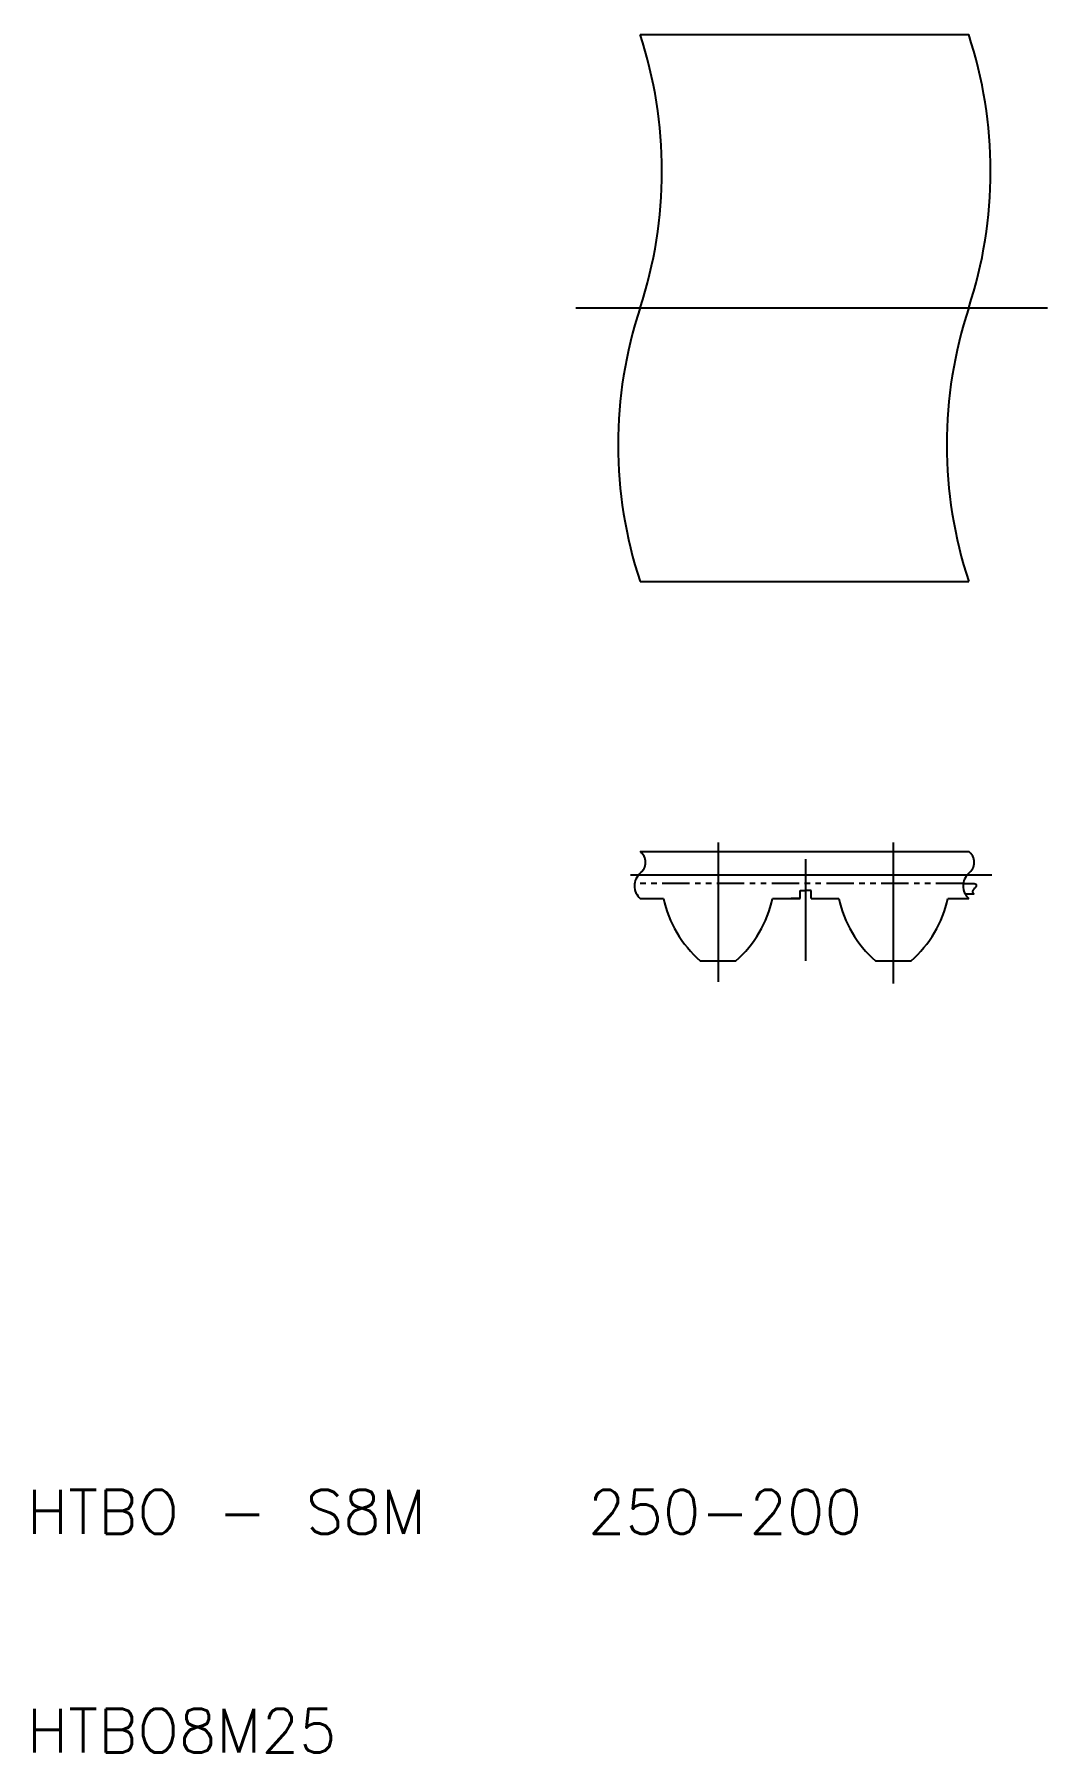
# Model space of a CAD drawing. Extents: x 10.3 to 56.6, y 10 to 88.5.
import ezdxf

# ---------------------------------------------------------------- set-up
doc = ezdxf.new("R2010")
doc.units = 0
doc.linetypes.add('CENTER', pattern=[50.8, 31.75, -6.35, 6.35, -6.35])
doc.linetypes.add('PHANTOM', pattern=[2.5, 1.25, -0.25, 0.25, -0.25, 0.25, -0.25])
doc.layers.get('0').update_dxf_attribs({"linetype": 'CONTINUOUS'})
doc.layers.add('CENTER', color=1, linetype='CENTER')
doc.styles.get("Standard").update_dxf_attribs({"font": 'txt.shx', "bigfont": 'extfont.shx'})

msp = doc.modelspace()

# ---------------------------------------------------------------- linework, layer by layer
at = {"color": 7, "linetype": 'CONTINUOUS'}
for p, q in [((38, 88.5), (53.008, 88.5)), ((38, 63.5), (53.008, 63.5)), ((38, 51.173), (53.008, 51.173)), ((52.762, 49.709), (53.262, 49.709)), ((38, 49.023), (39.075, 49.023)), ((44.051, 49.023), (45.313, 49.023)), ((45.313, 49.023), (44.895, 49.023)), ((45.313, 49.023), (45.313, 49.38)), ((45.313, 49.38), (45.563, 49.38)), ((45.813, 49.38), (45.563, 49.38)), ((45.813, 49.023), (45.813, 49.38)), ((45.813, 49.023), (47.075, 49.023)), ((45.813, 49.023), (46.23, 49.023)), ((52.051, 49.023), (53.008, 49.023)), ((52.842, 49.239), (53.262, 49.239)), ((40.752, 46.173), (42.374, 46.173)), ((48.752, 46.173), (50.374, 46.173))]:
    msp.add_line(p, q, dxfattribs=at)
at = {"color": 3, "linetype": 'PHANTOM'}
msp.add_line((52.762, 49.709), (37.754, 49.709), dxfattribs=at)
at = {"color": 3, "linetype": 'CONTINUOUS'}
msp.add_lwpolyline([(53.262, 49.709, -0.528925), (53.342, 49.591, -0.111701), (53.262, 49.474, 0.111701), (53.182, 49.356, 0.528925), (53.262, 49.239, 0.528925)], format="xyb", dxfattribs=at)
for centre, radius, start, end in [((18.969, 82.25), 20.031, 341.81945, 18.18055), ((33.976, 82.25), 20.031, 341.81945, 18.18055), ((57.031, 69.75), 20.031, 161.81945, 198.18055), ((72.039, 69.75), 20.031, 161.81945, 198.18055), ((37.625, 50.673), 0.625, 306.8699, 53.1301), ((52.633, 50.673), 0.625, 306.8699, 53.1301), ((38.524, 49.598), 0.778, 132.35512, 227.64488), ((53.532, 49.598), 0.778, 132.35512, 227.64488)]:
    msp.add_arc(centre, radius, start, end, dxfattribs=at)
at = {"color": 7, "linetype": 'CONTINUOUS'}
for centre, start, end in [((44.163, 50.098), 191.93084, 229.00857), ((38.963, 50.098), 310.99143, 348.06916), ((52.163, 50.098), 191.93084, 229.00857), ((46.963, 50.098), 310.99143, 348.06916)]:
    msp.add_arc(centre, 5.2, start, end, dxfattribs=at)
at = {"layer": 'CENTER', "color": 1, "linetype": 'CENTER'}
for p, q in [((35.072, 76), (56.612, 76)), ((41.563, 51.587), (41.563, 45.214)), ((49.563, 51.587), (49.563, 45.138)), ((45.563, 50.813), (45.563, 46.173)), ((37.563, 50.098), (54.063, 50.098))]:
    msp.add_line(p, q, dxfattribs=at)

# ---------------------------------------------------------------- texts
at = {"color": 7, "linetype": 'CONTINUOUS'}
for s, p in [('HTBO - S8M   250-200', (10, 20)), ('HTBO8M25', (10, 10))]:
    msp.add_text(s, height=2, dxfattribs=at).set_placement(p)

doc.saveas('drawing.dxf')
